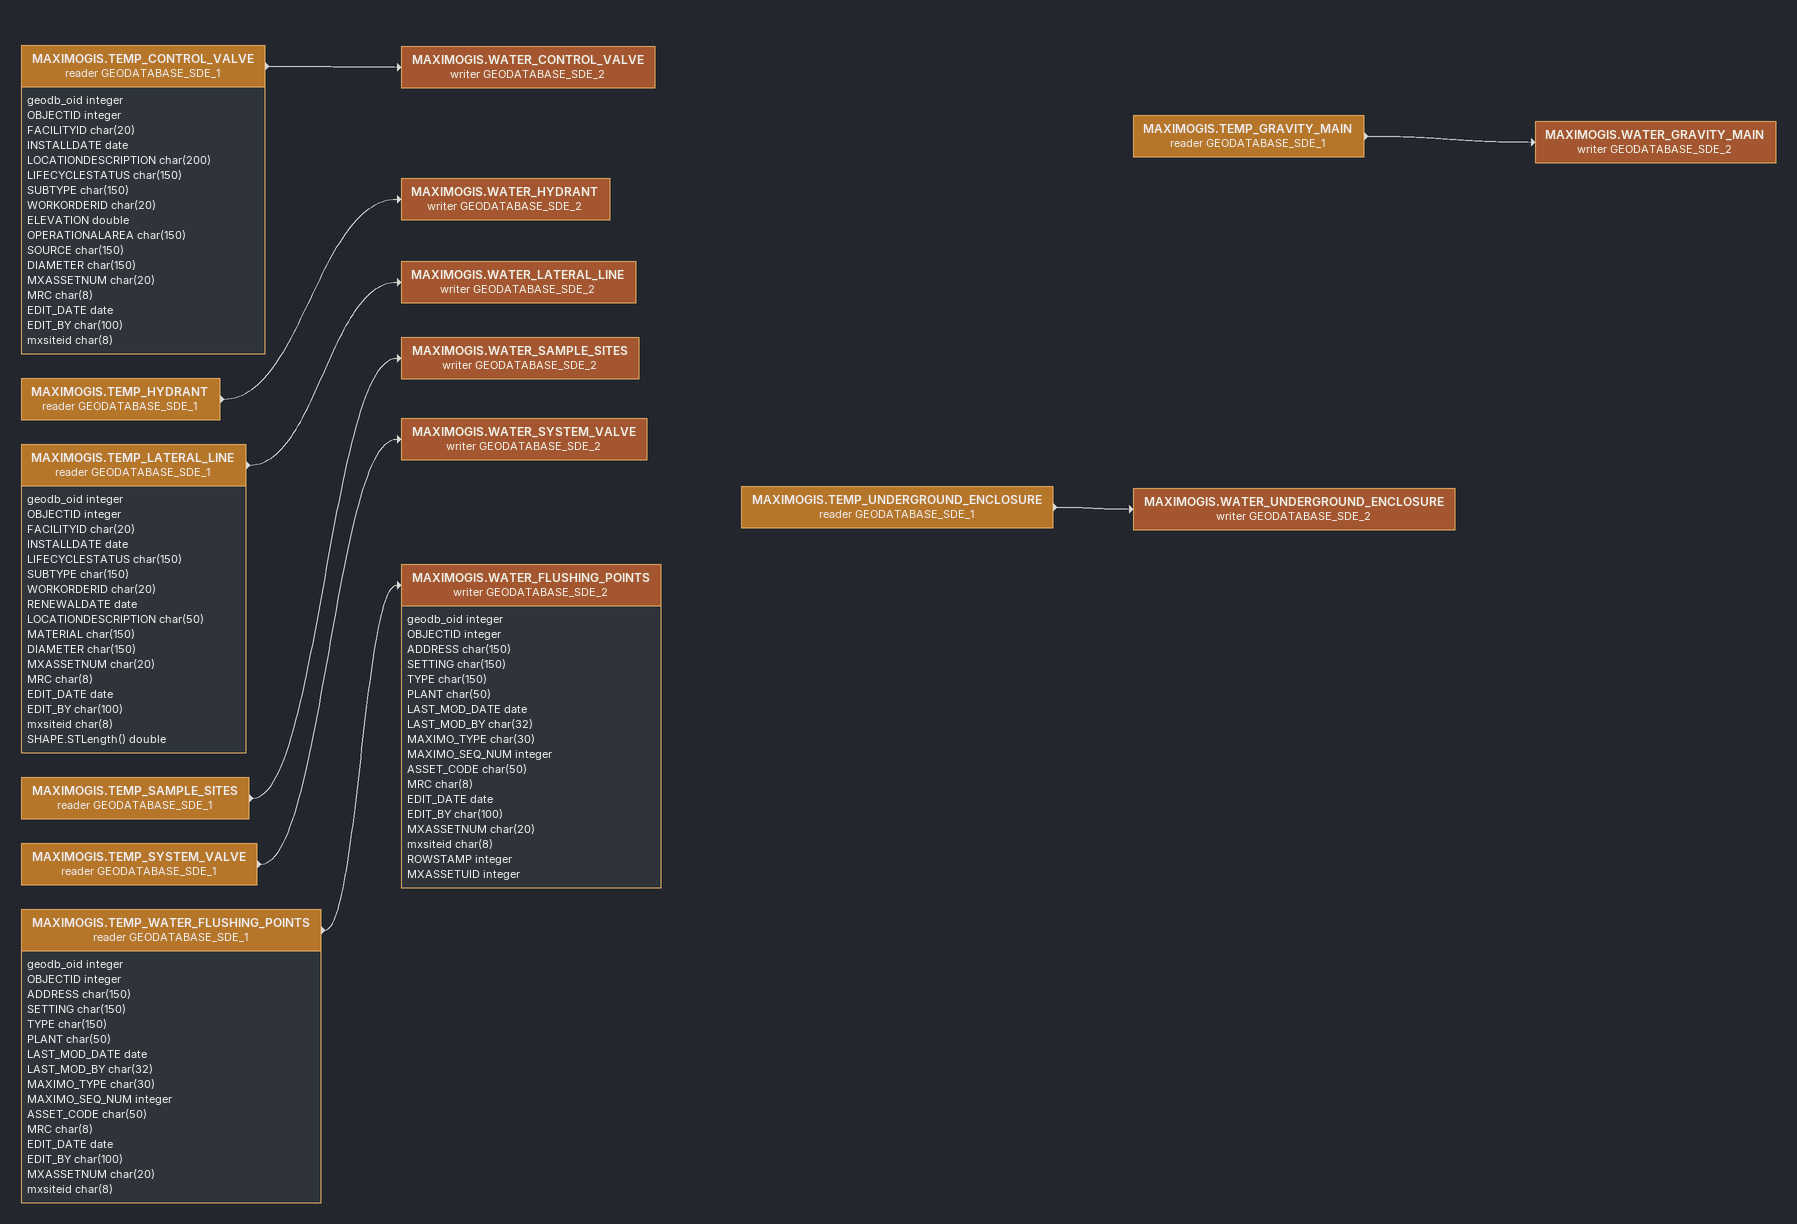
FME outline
MAXIMOGIS.TEMP_CONTROL_VALVE (reader GEODATABASE_SDE_1)
    attributes: geodb_oid integer, OBJECTID integer, FACILITYID char(20), INSTALLDATE date, LOCATIONDESCRIPTION char(200), LIFECYCLESTATUS char(150), SUBTYPE char(150), WORKORDERID char(20), ELEVATION double, OPERATIONALAREA char(150), SOURCE char(150), DIAMETER char(150), MXASSETNUM char(20), MRC char(8), EDIT_DATE date, EDIT_BY char(100), mxsiteid char(8)
    -> MAXIMOGIS.WATER_CONTROL_VALVE (writer GEODATABASE_SDE_2)
MAXIMOGIS.WATER_CONTROL_VALVE (writer GEODATABASE_SDE_2)
MAXIMOGIS.TEMP_HYDRANT (reader GEODATABASE_SDE_1)
    -> MAXIMOGIS.WATER_HYDRANT (writer GEODATABASE_SDE_2)
MAXIMOGIS.WATER_HYDRANT (writer GEODATABASE_SDE_2)
MAXIMOGIS.TEMP_LATERAL_LINE (reader GEODATABASE_SDE_1)
    attributes: geodb_oid integer, OBJECTID integer, FACILITYID char(20), INSTALLDATE date, LIFECYCLESTATUS char(150), SUBTYPE char(150), WORKORDERID char(20), RENEWALDATE date, LOCATIONDESCRIPTION char(50), MATERIAL char(150), DIAMETER char(150), MXASSETNUM char(20), MRC char(8), EDIT_DATE date, EDIT_BY char(100), mxsiteid char(8), SHAPE.STLength() double
    -> MAXIMOGIS.WATER_LATERAL_LINE (writer GEODATABASE_SDE_2)
MAXIMOGIS.WATER_LATERAL_LINE (writer GEODATABASE_SDE_2)
MAXIMOGIS.TEMP_SAMPLE_SITES (reader GEODATABASE_SDE_1)
    -> MAXIMOGIS.WATER_SAMPLE_SITES (writer GEODATABASE_SDE_2)
MAXIMOGIS.WATER_SAMPLE_SITES (writer GEODATABASE_SDE_2)
MAXIMOGIS.TEMP_SYSTEM_VALVE (reader GEODATABASE_SDE_1)
    -> MAXIMOGIS.WATER_SYSTEM_VALVE (writer GEODATABASE_SDE_2)
MAXIMOGIS.WATER_SYSTEM_VALVE (writer GEODATABASE_SDE_2)
MAXIMOGIS.TEMP_WATER_FLUSHING_POINTS (reader GEODATABASE_SDE_1)
    attributes: geodb_oid integer, OBJECTID integer, ADDRESS char(150), SETTING char(150), TYPE char(150), PLANT char(50), LAST_MOD_DATE date, LAST_MOD_BY char(32), MAXIMO_TYPE char(30), MAXIMO_SEQ_NUM integer, ASSET_CODE char(50), MRC char(8), EDIT_DATE date, EDIT_BY char(100), MXASSETNUM char(20), mxsiteid char(8)
    -> MAXIMOGIS.WATER_FLUSHING_POINTS (writer GEODATABASE_SDE_2)
MAXIMOGIS.WATER_FLUSHING_POINTS (writer GEODATABASE_SDE_2)
    attributes: geodb_oid integer, OBJECTID integer, ADDRESS char(150), SETTING char(150), TYPE char(150), PLANT char(50), LAST_MOD_DATE date, LAST_MOD_BY char(32), MAXIMO_TYPE char(30), MAXIMO_SEQ_NUM integer, ASSET_CODE char(50), MRC char(8), EDIT_DATE date, EDIT_BY char(100), MXASSETNUM char(20), mxsiteid char(8), ROWSTAMP integer, MXASSETUID integer
MAXIMOGIS.TEMP_UNDERGROUND_ENCLOSURE (reader GEODATABASE_SDE_1)
    -> MAXIMOGIS.WATER_UNDERGROUND_ENCLOSURE (writer GEODATABASE_SDE_2)
MAXIMOGIS.WATER_UNDERGROUND_ENCLOSURE (writer GEODATABASE_SDE_2)
MAXIMOGIS.TEMP_GRAVITY_MAIN (reader GEODATABASE_SDE_1)
    -> MAXIMOGIS.WATER_GRAVITY_MAIN (writer GEODATABASE_SDE_2)
MAXIMOGIS.WATER_GRAVITY_MAIN (writer GEODATABASE_SDE_2)
